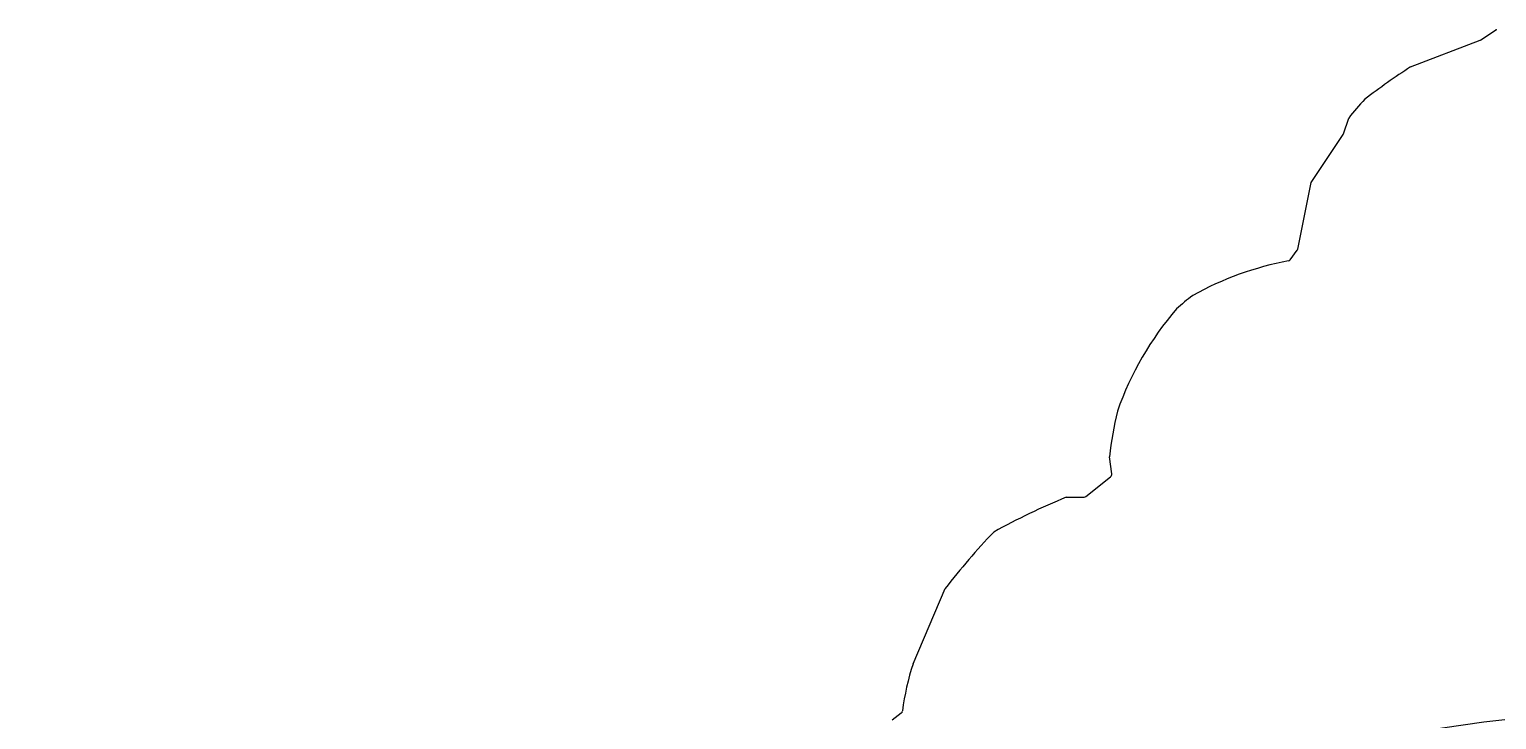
# Model space of a CAD drawing. Header units: millimetres. Extents: x -81 to 81, y -80 to 113.
# Drawn here: x -80.1 to -9.6, y 79.6 to 112.7 of the extents above; entities that cross this region are included whole.
import ezdxf

# ---------------------------------------------------------------- set-up
doc = ezdxf.new("R2010")
doc.units = ezdxf.units.MM
doc.layers.add('CUT_OUTER', color=1, linetype='Continuous')
doc.layers.add('ENGRAVE', color=7, linetype='Continuous')

msp = doc.modelspace()

# ---------------------------------------------------------------- linework, layer by layer
at = {"layer": 'CUT_OUTER'}
for points in [[(-13.7228, 110.9377), (-13.7199, 110.939), (-10.3783, 112.2239), (-10.3632, 112.2307), (-10.3489, 112.2391), (-9.5906, 112.7447), (-9.5875, 112.7465)], [(-16.9478, 107.7256), (-16.6968, 108.4784), (-16.6955, 108.4817)], [(-19.1443, 102.1823), (-18.5053, 105.3765), (-18.5044, 105.3801), (-18.5025, 105.3832), (-16.9652, 107.6899)], [(-19.5087, 101.6724), (-19.1714, 102.1216)], [(-28.0808, 91.3774), (-28.197, 92.1935), (-28.1973, 92.1975)], [(-29.3197, 90.2919), (-28.1356, 91.2391)], [(-30.2655, 90.2589), (-30.2622, 90.259), (-29.4134, 90.259)], [(-37.6308, 82.2493), (-36.0832, 85.8618), (-36.0815, 85.8652)], [(-38.6331, 79.5569), (-38.1934, 79.8863)]]:
    msp.add_lwpolyline(points, dxfattribs=at)
for centre, radius, start, end in [((4.1119, 83.3492), 32.8513, 122.880769, 127.572465), ((-6.9874, 100.9413), 12.2925, 136.605188, 142.1632), ((-17.0901, 107.7731), 0.15, 326.319084, 341.565051), ((-16.6719, 86.371), 15.5234, 100.825336, 118.971202), ((-19.6286, 101.7624), 0.15, 285.943151, 323.101554), ((-19.2914, 102.2117), 0.15, 323.101554, 348.687323), ((-17.5655, 91.2094), 10.9695, 127.156532, 132.433512), ((-13.3305, 89.2898), 15.3532, 139.280744, 160.578195), ((-7.1937, 89.6292), 21.1601, 166.98363, 173.028555), ((-28.2293, 91.3563), 0.15, 308.659808, 8.101554), ((-15.7807, 55.7087), 37.4637, 112.745379, 118.671198), ((-29.4134, 90.409), 0.15, 270, 308.659808), ((-8.1911, 64.3083), 35.2502, 136.486889, 142.299098), ((-25.6945, 78.4002), 12.5416, 162.127137, 172.791889), ((-38.2833, 80.0063), 0.15, 306.841328, 347.475391)]:
    msp.add_arc(centre, radius, start, end, dxfattribs=at)
at = {"layer": 'ENGRAVE'}
msp.add_circle((0, 0), 80.0894, dxfattribs=at)

doc.saveas('drawing.dxf')
